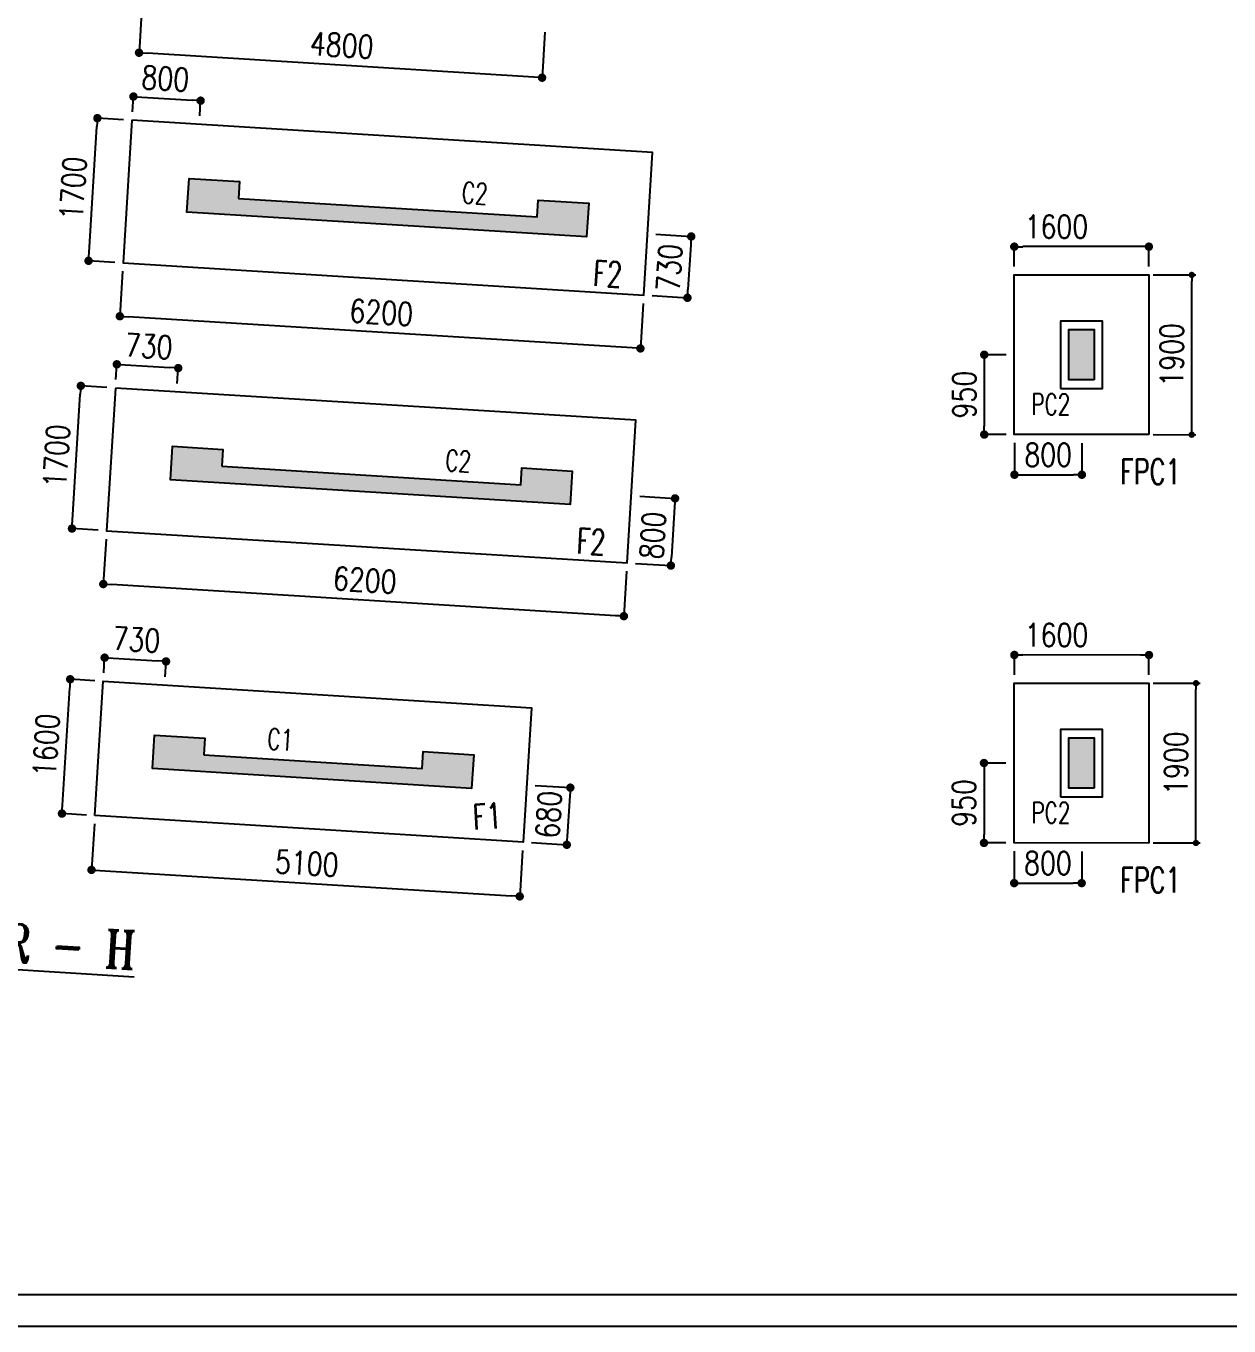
# Model space of a CAD drawing. Extents: x 473024 to 774629, y -1213442 to -1126596.
# Drawn here: x 500025 to 514324, y -1213069 to -1197611 of the extents above; entities that cross this region are included whole.
import ezdxf
from ezdxf.enums import TextEntityAlignment as Align

# ---------------------------------------------------------------- set-up
doc = ezdxf.new("R2010")
doc.units = 0
doc.header["$LTSCALE"] = 100
doc.header["$MEASUREMENT"] = 0
doc.header["$PDMODE"] = 2
doc.header["$PDSIZE"] = -10
doc.layers.get('0').update_dxf_attribs({"linetype": 'CONTINUOUS'})
doc.layers.get('Defpoints').update_dxf_attribs({"linetype": 'CONTINUOUS'})
for name, color, linetype in [('7', 7, 'CONTINUOUS'), ('a-podium col', 6, 'CONTINUOUS'), ('C-STRU-COL-HAT', 253, 'CONTINUOUS'), ('COLNO', 6, 'CONTINUOUS'), ('column', 10, 'CONTINUOUS'), ('Footing', 2, 'CONTINUOUS'), ('Footing Nos', 4, 'CONTINUOUS'), ('PEDESTAL', 4, 'CONTINUOUS'), ('S-FOOTDIM', 9, 'CONTINUOUS'), ('TITLE', 7, 'CONTINUOUS'), ('TITLE2', 7, 'CONTINUOUS')]:
    doc.layers.add(name, color=color, linetype=linetype)
doc.styles.add('ROMANS', font='romans.shx', dxfattribs={"width": 0.8})
doc.styles.add('ROMANT', font='ROMANT.SHX', dxfattribs={"width": 0.8})
doc.dimstyles.new('dim100', dxfattribs={"dimtxt": 275, "dimasz": 100, "dimexe": 50, "dimexo": 50, "dimgap": 100, "dimtad": 1, "dimdec": 0, "dimrnd": 5, "dimzin": 0, "dimdsep": 46, "dimtxsty": 'ROMANS', "dimblk": 'DOT', "dimcen": 0.09, "dimclrd": 9, "dimclre": 9, "dimclrt": 3, "dimadec": 0, "dimazin": 0, "dimtfac": 1, "dimtdec": 0, "dimtofl": 0, "dimtmove": 1, "dimatfit": 0, "dimldrblk": 'DOT', "dimfxl": 1, "dimtolj": 1, "dimtzin": 0, "dimarcsym": 0})

# ---------------------------------------------------------------- blocks, each defined once
blk = doc.blocks.new('_Dot')
at = {"color": 0, "linetype": 'ByBlock', "lineweight": -2}
blk.add_line((-0.5, 0), (-1, 0), dxfattribs=at)
at = {"color": 0, "linetype": 'ByBlock', "const_width": 0.5}
blk.add_lwpolyline([(-0.25, 0, 1), (0.25, 0, 1)], format="xyb", close=True, dxfattribs=at)
blk = doc.blocks.new('*D177')
at = {"layer": 'Defpoints', "color": 0, "transparency": 16777216}
for p in [(500550, -1205379), (500941, -1205404), (500843, -1207000)]:
    blk.add_point(p, dxfattribs=at)
at = {"layer": 'S-FOOTDIM', "color": 9, "lineweight": -2, "transparency": 16777216}
for p, q in [((500842, -1205397), (500550, -1205379)), ((500458, -1206876), (500544, -1205479)), ((500743, -1206994), (500452, -1206976))]:
    blk.add_line(p, q, dxfattribs=at)
at = {"layer": 'S-FOOTDIM', "color": 9, "lineweight": -2, "transparency": 16777216, "xscale": 100, "yscale": 100, "zscale": 100}
for p, rotation in [((500550, -1205379), 86.46392009619929), ((500452, -1206976), 266.4639200961993)]:
    blk.add_blockref('_Dot', p, dxfattribs=dict(at, rotation=rotation))
at = {"layer": 'S-FOOTDIM', "color": 3, "transparency": 16777216, "insert": (500264, -1206163), "char_height": 275, "attachment_point": 5, "rotation": 86.4639, "style": 'ROMANS'}
blk.add_mtext('\\A1;1600', dxfattribs=at)
blk = doc.blocks.new('*D178')
at = {"layer": 'Defpoints', "color": 0, "transparency": 16777216}
for p in [(500843, -1207000), (505933, -1207315), (505893, -1207961)]:
    blk.add_point(p, dxfattribs=at)
at = {"layer": 'S-FOOTDIM', "color": 9, "lineweight": -2, "transparency": 16777216}
for p, q in [((500837, -1207100), (500803, -1207646)), ((505927, -1207415), (505893, -1207961)), ((500903, -1207653), (505793, -1207955))]:
    blk.add_line(p, q, dxfattribs=at)
at = {"layer": 'S-FOOTDIM', "color": 9, "lineweight": -2, "transparency": 16777216, "xscale": 100, "yscale": 100, "zscale": 100}
for p, rotation in [((500803, -1207646), 176.4639200858018), ((505893, -1207961), 356.4639200858018)]:
    blk.add_blockref('_Dot', p, dxfattribs=dict(at, rotation=rotation))
at = {"layer": 'S-FOOTDIM', "color": 3, "transparency": 16777216, "insert": (503363, -1207567), "char_height": 275, "attachment_point": 5, "rotation": 356.4639, "style": 'ROMANS'}
blk.add_mtext('\\A1;5100', dxfattribs=at)
blk = doc.blocks.new('*D181')
at = {"layer": 'Defpoints', "color": 0, "transparency": 16777216}
for p in [(500676, -1201890), (501087, -1201916), (500982, -1203613)]:
    blk.add_point(p, dxfattribs=at)
at = {"layer": 'S-FOOTDIM', "color": 9, "lineweight": -2, "transparency": 16777216}
for p, q in [((500578, -1203487), (500670, -1201990)), ((500987, -1201910), (500676, -1201890)), ((500882, -1203606), (500571, -1203587))]:
    blk.add_line(p, q, dxfattribs=at)
at = {"layer": 'S-FOOTDIM', "color": 9, "lineweight": -2, "transparency": 16777216, "xscale": 100, "yscale": 100, "zscale": 100}
for p, rotation in [((500676, -1201890), 86.46392009619929), ((500571, -1203587), 266.4639200961993)]:
    blk.add_blockref('_Dot', p, dxfattribs=dict(at, rotation=rotation))
at = {"layer": 'S-FOOTDIM', "color": 3, "transparency": 16777216, "insert": (500387, -1202724), "char_height": 275, "attachment_point": 5, "rotation": 86.4639, "style": 'ROMANS'}
blk.add_mtext('\\A1;1700', dxfattribs=at)
blk = doc.blocks.new('*D182')
at = {"layer": 'Defpoints', "color": 0, "transparency": 16777216}
for p in [(500982, -1203613), (507170, -1203995), (500943, -1204247)]:
    blk.add_point(p, dxfattribs=at)
at = {"layer": 'S-FOOTDIM', "color": 9, "lineweight": -2, "transparency": 16777216}
for p, q in [((500976, -1203712), (500943, -1204247)), ((507164, -1204095), (507131, -1204629)), ((507031, -1204623), (501043, -1204253))]:
    blk.add_line(p, q, dxfattribs=at)
at = {"layer": 'S-FOOTDIM', "color": 9, "lineweight": -2, "transparency": 16777216, "xscale": 100, "yscale": 100, "zscale": 100}
for p, rotation in [((500943, -1204247), 176.4639200858018), ((507131, -1204629), 356.4639200858018)]:
    blk.add_blockref('_Dot', p, dxfattribs=dict(at, rotation=rotation))
at = {"layer": 'S-FOOTDIM', "color": 3, "transparency": 16777216, "insert": (504052, -1204201), "char_height": 275, "attachment_point": 5, "rotation": 356.4639, "style": 'ROMANS'}
blk.add_mtext('\\A1;6200', dxfattribs=at)
blk = doc.blocks.new('*D185')
at = {"layer": 'Defpoints', "color": 0, "transparency": 16777216}
for p in [(500873, -1198707), (501284, -1198732), (501179, -1200429)]:
    blk.add_point(p, dxfattribs=at)
at = {"layer": 'S-FOOTDIM', "color": 9, "lineweight": -2, "transparency": 16777216}
for p, q in [((501184, -1198726), (500873, -1198707)), ((500774, -1200303), (500867, -1198806)), ((501079, -1200422), (500768, -1200403))]:
    blk.add_line(p, q, dxfattribs=at)
at = {"layer": 'S-FOOTDIM', "color": 9, "lineweight": -2, "transparency": 16777216, "xscale": 100, "yscale": 100, "zscale": 100}
for p, rotation in [((500873, -1198707), 86.46392009619929), ((500768, -1200403), 266.4639200961993)]:
    blk.add_blockref('_Dot', p, dxfattribs=dict(at, rotation=rotation))
at = {"layer": 'S-FOOTDIM', "color": 3, "transparency": 16777216, "insert": (500584, -1199540), "char_height": 275, "attachment_point": 5, "rotation": 86.4639, "style": 'ROMANS'}
blk.add_mtext('\\A1;1700', dxfattribs=at)
blk = doc.blocks.new('*D186')
at = {"layer": 'Defpoints', "color": 0, "transparency": 16777216}
for p in [(501179, -1200429), (507367, -1200811), (501140, -1201063)]:
    blk.add_point(p, dxfattribs=at)
at = {"layer": 'S-FOOTDIM', "color": 9, "lineweight": -2, "transparency": 16777216}
for p, q in [((501173, -1200528), (501140, -1201063)), ((507361, -1200911), (507328, -1201445)), ((507228, -1201439), (501239, -1201069))]:
    blk.add_line(p, q, dxfattribs=at)
at = {"layer": 'S-FOOTDIM', "color": 9, "lineweight": -2, "transparency": 16777216, "xscale": 100, "yscale": 100, "zscale": 100}
for p, rotation in [((501140, -1201063), 176.4639200858018), ((507328, -1201445), 356.4639200858018)]:
    blk.add_blockref('_Dot', p, dxfattribs=dict(at, rotation=rotation))
at = {"layer": 'S-FOOTDIM', "color": 3, "transparency": 16777216, "insert": (504248, -1201017), "char_height": 275, "attachment_point": 5, "rotation": 356.4639, "style": 'ROMANS'}
blk.add_mtext('\\A1;6200', dxfattribs=at)
blk = doc.blocks.new('*D190')
at = {"layer": 'Defpoints', "color": 0, "transparency": 16777216}
for p in [(501408, -1197287), (506199, -1197583), (501368, -1197929)]:
    blk.add_point(p, dxfattribs=at)
at = {"layer": 'S-FOOTDIM', "color": 9, "lineweight": -2, "transparency": 16777216}
for p, q in [((501402, -1197387), (501368, -1197929)), ((506193, -1197683), (506159, -1198226)), ((506059, -1198219), (501468, -1197936))]:
    blk.add_line(p, q, dxfattribs=at)
at = {"layer": 'S-FOOTDIM', "color": 9, "lineweight": -2, "transparency": 16777216, "xscale": 100, "yscale": 100, "zscale": 100}
for p, rotation in [((501368, -1197929), 176.4639200858018), ((506159, -1198226), 356.4639200858018)]:
    blk.add_blockref('_Dot', p, dxfattribs=dict(at, rotation=rotation))
at = {"layer": 'S-FOOTDIM', "color": 3, "transparency": 16777216, "insert": (503778, -1197840), "char_height": 275, "attachment_point": 5, "rotation": 356.4639, "style": 'ROMANS'}
blk.add_mtext('\\A1;4800', dxfattribs=at)
blk = doc.blocks.new('*D230')
at = {"layer": 'Defpoints', "color": 0, "linetype": 'ByBlock', "transparency": 16777216}
for p in [(501689, -1205167), (500941, -1205404), (501671, -1205449)]:
    blk.add_point(p, dxfattribs=at)
at = {"layer": 'S-FOOTDIM', "color": 9, "lineweight": -2, "transparency": 16777216}
for p, q in [((500948, -1205304), (500959, -1205122)), ((501059, -1205128), (501589, -1205161)), ((501677, -1205349), (501689, -1205167))]:
    blk.add_line(p, q, dxfattribs=at)
at = {"layer": 'S-FOOTDIM', "color": 9, "linetype": 'ByBlock', "lineweight": -2, "transparency": 16777216, "xscale": 100, "yscale": 100, "zscale": 100}
for p, rotation in [((500959, -1205122), 176.4639200916623), ((501689, -1205167), 356.4639200916624)]:
    blk.add_blockref('_Dot', p, dxfattribs=dict(at, rotation=rotation))
at = {"layer": 'S-FOOTDIM', "color": 3, "linetype": 'ByBlock', "transparency": 16777216, "insert": (501338, -1204907), "char_height": 275, "attachment_point": 5, "rotation": 356.4639, "style": 'ROMANS'}
blk.add_mtext('\\A1;730', dxfattribs=at)
blk = doc.blocks.new('DOT')
at = {"layer": '7', "color": 0, "linetype": 'ByBlock'}
blk.add_line((-0.5, 0), (-1, 0), dxfattribs=at)
at = {"layer": '7', "color": 0, "linetype": 'ByBlock', "const_width": 0.5}
blk.add_lwpolyline([(-0.25, 0, 1), (0.25, 0, 1)], format="xyb", close=True, dxfattribs=at)
blk = doc.blocks.new('*D232')
at = {"layer": 'Defpoints', "color": 0, "linetype": 'ByBlock', "transparency": 16777216}
for p in [(505975, -1206636), (505933, -1207315), (506453, -1207347)]:
    blk.add_point(p, dxfattribs=at)
at = {"layer": 'S-FOOTDIM', "color": 9, "lineweight": -2, "transparency": 16777216}
for p, q in [((506075, -1206642), (506495, -1206668)), ((506489, -1206767), (506459, -1207247)), ((506033, -1207321), (506453, -1207347))]:
    blk.add_line(p, q, dxfattribs=at)
at = {"layer": 'S-FOOTDIM', "color": 9, "linetype": 'ByBlock', "lineweight": -2, "transparency": 16777216, "xscale": 100, "yscale": 100, "zscale": 100}
for p, rotation in [((506495, -1206668), 86.46392009166038), ((506453, -1207347), 266.4639200916604)]:
    blk.add_blockref('_Dot', p, dxfattribs=dict(at, rotation=rotation))
at = {"layer": 'S-FOOTDIM', "color": 3, "linetype": 'ByBlock', "transparency": 16777216, "insert": (506238, -1206988), "char_height": 275, "attachment_point": 5, "rotation": 86.4639, "style": 'ROMANS'}
blk.add_mtext('\\A1;680', dxfattribs=at)
blk = doc.blocks.new('*D235')
at = {"layer": 'Defpoints', "color": 0, "linetype": 'ByBlock', "transparency": 16777216}
for p in [(501834, -1201679), (501087, -1201916), (501817, -1201961)]:
    blk.add_point(p, dxfattribs=at)
at = {"layer": 'S-FOOTDIM', "color": 9, "lineweight": -2, "transparency": 16777216}
for p, q in [((501093, -1201816), (501104, -1201634)), ((501204, -1201640), (501734, -1201673)), ((501823, -1201861), (501834, -1201679))]:
    blk.add_line(p, q, dxfattribs=at)
at = {"layer": 'S-FOOTDIM', "color": 9, "linetype": 'ByBlock', "lineweight": -2, "transparency": 16777216, "xscale": 100, "yscale": 100, "zscale": 100}
for p, rotation in [((501104, -1201634), 176.4639200916623), ((501834, -1201679), 356.4639200916624)]:
    blk.add_blockref('_Dot', p, dxfattribs=dict(at, rotation=rotation))
at = {"layer": 'S-FOOTDIM', "color": 3, "linetype": 'ByBlock', "transparency": 16777216, "insert": (501484, -1201419), "char_height": 275, "attachment_point": 5, "rotation": 356.4639, "style": 'ROMANS'}
blk.add_mtext('\\A1;730', dxfattribs=at)
blk = doc.blocks.new('*D236')
at = {"layer": 'Defpoints', "color": 0, "linetype": 'ByBlock', "transparency": 16777216}
for p in [(507220, -1203196), (507170, -1203995), (507690, -1204027)]:
    blk.add_point(p, dxfattribs=at)
at = {"layer": 'S-FOOTDIM', "color": 9, "lineweight": -2, "transparency": 16777216}
for p, q in [((507319, -1203202), (507740, -1203228)), ((507734, -1203328), (507697, -1203927)), ((507270, -1204001), (507690, -1204027))]:
    blk.add_line(p, q, dxfattribs=at)
at = {"layer": 'S-FOOTDIM', "color": 9, "linetype": 'ByBlock', "lineweight": -2, "transparency": 16777216, "xscale": 100, "yscale": 100, "zscale": 100}
for p, rotation in [((507740, -1203228), 86.46392009165896), ((507690, -1204027), 266.463920091659)]:
    blk.add_blockref('_Dot', p, dxfattribs=dict(at, rotation=rotation))
at = {"layer": 'S-FOOTDIM', "color": 3, "linetype": 'ByBlock', "transparency": 16777216, "insert": (507475, -1203668), "char_height": 275, "attachment_point": 5, "rotation": 86.4639, "style": 'ROMANS'}
blk.add_mtext('\\A1;800', dxfattribs=at)
blk = doc.blocks.new('*D239')
at = {"layer": 'Defpoints', "color": 0, "linetype": 'ByBlock', "transparency": 16777216}
for p in [(502100, -1198499), (501284, -1198732), (502083, -1198781)]:
    blk.add_point(p, dxfattribs=at)
at = {"layer": 'S-FOOTDIM', "color": 9, "lineweight": -2, "transparency": 16777216}
for p, q in [((501290, -1198632), (501301, -1198450)), ((501401, -1198456), (502000, -1198493)), ((502089, -1198681), (502100, -1198499))]:
    blk.add_line(p, q, dxfattribs=at)
at = {"layer": 'S-FOOTDIM', "color": 9, "linetype": 'ByBlock', "lineweight": -2, "transparency": 16777216, "xscale": 100, "yscale": 100, "zscale": 100}
for p, rotation in [((501301, -1198450), 176.4639200916546), ((502100, -1198499), 356.4639200916546)]:
    blk.add_blockref('_Dot', p, dxfattribs=dict(at, rotation=rotation))
at = {"layer": 'S-FOOTDIM', "color": 3, "linetype": 'ByBlock', "transparency": 16777216, "insert": (501681, -1198236), "char_height": 275, "attachment_point": 5, "rotation": 356.4639, "style": 'ROMANS'}
blk.add_mtext('\\A1;800', dxfattribs=at)
blk = doc.blocks.new('*D240')
at = {"layer": 'Defpoints', "color": 0, "linetype": 'ByBlock', "transparency": 16777216}
for p in [(507412, -1200082), (507367, -1200811), (507887, -1200843)]:
    blk.add_point(p, dxfattribs=at)
at = {"layer": 'S-FOOTDIM', "color": 9, "lineweight": -2, "transparency": 16777216}
for p, q in [((507512, -1200088), (507932, -1200114)), ((507926, -1200214), (507893, -1200743)), ((507467, -1200817), (507887, -1200843))]:
    blk.add_line(p, q, dxfattribs=at)
at = {"layer": 'S-FOOTDIM', "color": 9, "linetype": 'ByBlock', "lineweight": -2, "transparency": 16777216, "xscale": 100, "yscale": 100, "zscale": 100}
for p, rotation in [((507932, -1200114), 86.46392009166073), ((507887, -1200843), 266.4639200916607)]:
    blk.add_blockref('_Dot', p, dxfattribs=dict(at, rotation=rotation))
at = {"layer": 'S-FOOTDIM', "color": 3, "linetype": 'ByBlock', "transparency": 16777216, "insert": (507671, -1200484), "char_height": 275, "attachment_point": 5, "rotation": 86.4639, "style": 'ROMANS'}
blk.add_mtext('\\A1;730', dxfattribs=at)
blk = doc.blocks.new('*D245')
at = {"layer": 'Defpoints', "color": 0, "linetype": 'ByBlock', "transparency": 16777216}
for p in [(511771, -1207325), (512573, -1207326), (512573, -1207803)]:
    blk.add_point(p, dxfattribs=at)
at = {"layer": 'S-FOOTDIM', "color": 9, "lineweight": -2, "transparency": 16777216}
for p, q in [((511771, -1207425), (511771, -1207803)), ((512573, -1207426), (512573, -1207803)), ((511871, -1207803), (512473, -1207803))]:
    blk.add_line(p, q, dxfattribs=at)
at = {"layer": 'S-FOOTDIM', "color": 9, "linetype": 'ByBlock', "lineweight": -2, "transparency": 16777216, "xscale": 100, "yscale": 100, "zscale": 100, "rotation": 180}
blk.add_blockref('_Dot', (511771, -1207803), dxfattribs=at)
at = {"layer": 'S-FOOTDIM', "color": 9, "linetype": 'ByBlock', "lineweight": -2, "transparency": 16777216, "xscale": 100, "yscale": 100, "zscale": 100}
blk.add_blockref('_Dot', (512573, -1207803), dxfattribs=at)
at = {"layer": 'S-FOOTDIM', "color": 3, "linetype": 'ByBlock', "transparency": 16777216, "insert": (512172, -1207566), "char_height": 275, "attachment_point": 5, "style": 'ROMANS'}
blk.add_mtext('\\A1;800', dxfattribs=at)
blk = doc.blocks.new('*D246')
at = {"layer": 'Defpoints', "color": 0, "linetype": 'ByBlock', "transparency": 16777216}
for p in [(511772, -1206375), (511412, -1207325), (511771, -1207325)]:
    blk.add_point(p, dxfattribs=at)
at = {"layer": 'S-FOOTDIM', "color": 9, "lineweight": -2, "transparency": 16777216}
for p, q in [((511672, -1206375), (511412, -1206375)), ((511412, -1206475), (511412, -1207225)), ((511671, -1207325), (511412, -1207325))]:
    blk.add_line(p, q, dxfattribs=at)
at = {"layer": 'S-FOOTDIM', "color": 9, "linetype": 'ByBlock', "lineweight": -2, "transparency": 16777216, "xscale": 100, "yscale": 100, "zscale": 100}
for p, rotation in [((511412, -1206375), 90), ((511412, -1207325), 270)]:
    blk.add_blockref('_Dot', p, dxfattribs=dict(at, rotation=rotation))
at = {"layer": 'S-FOOTDIM', "color": 3, "linetype": 'ByBlock', "transparency": 16777216, "insert": (511175, -1206850), "char_height": 275, "attachment_point": 5, "rotation": 90, "style": 'ROMANS'}
blk.add_mtext('\\A1;950', dxfattribs=at)
blk = doc.blocks.new('*D247')
at = {"layer": 'Defpoints', "color": 0, "linetype": 'ByBlock', "transparency": 16777216}
for p in [(511774, -1202469), (512576, -1202470), (512576, -1202947)]:
    blk.add_point(p, dxfattribs=at)
at = {"layer": 'S-FOOTDIM', "color": 9, "lineweight": -2, "transparency": 16777216}
for p, q in [((511774, -1202569), (511774, -1202947)), ((512576, -1202570), (512576, -1202947)), ((511874, -1202947), (512476, -1202947))]:
    blk.add_line(p, q, dxfattribs=at)
at = {"layer": 'S-FOOTDIM', "color": 9, "linetype": 'ByBlock', "lineweight": -2, "transparency": 16777216, "xscale": 100, "yscale": 100, "zscale": 100, "rotation": 180}
blk.add_blockref('_Dot', (511774, -1202947), dxfattribs=at)
at = {"layer": 'S-FOOTDIM', "color": 9, "linetype": 'ByBlock', "lineweight": -2, "transparency": 16777216, "xscale": 100, "yscale": 100, "zscale": 100}
blk.add_blockref('_Dot', (512576, -1202947), dxfattribs=at)
at = {"layer": 'S-FOOTDIM', "color": 3, "linetype": 'ByBlock', "transparency": 16777216, "insert": (512175, -1202710), "char_height": 275, "attachment_point": 5, "style": 'ROMANS'}
blk.add_mtext('\\A1;800', dxfattribs=at)
blk = doc.blocks.new('*D248')
at = {"layer": 'Defpoints', "color": 0, "linetype": 'ByBlock', "transparency": 16777216}
for p in [(511775, -1201520), (511415, -1202469), (511774, -1202469)]:
    blk.add_point(p, dxfattribs=at)
at = {"layer": 'S-FOOTDIM', "color": 9, "lineweight": -2, "transparency": 16777216}
for p, q in [((511675, -1201520), (511415, -1201520)), ((511415, -1201620), (511415, -1202369)), ((511674, -1202469), (511415, -1202469))]:
    blk.add_line(p, q, dxfattribs=at)
at = {"layer": 'S-FOOTDIM', "color": 9, "linetype": 'ByBlock', "lineweight": -2, "transparency": 16777216, "xscale": 100, "yscale": 100, "zscale": 100}
for p, rotation in [((511415, -1201520), 90), ((511415, -1202469), 270)]:
    blk.add_blockref('_Dot', p, dxfattribs=dict(at, rotation=rotation))
at = {"layer": 'S-FOOTDIM', "color": 3, "linetype": 'ByBlock', "transparency": 16777216, "insert": (511178, -1201994), "char_height": 275, "attachment_point": 5, "rotation": 90, "style": 'ROMANS'}
blk.add_mtext('\\A1;950', dxfattribs=at)
blk = doc.blocks.new('*D589')
at = {"layer": 'Defpoints', "color": 0, "transparency": 16777216}
for p in [(513372, -1200570), (513882, -1200571), (513371, -1202470)]:
    blk.add_point(p, dxfattribs=at)
at = {"layer": 'S-FOOTDIM', "color": 9, "lineweight": -2, "transparency": 16777216}
for p, q in [((513422, -1200570), (513932, -1200571)), ((513881, -1202396), (513882, -1200646)), ((513421, -1202470), (513931, -1202471))]:
    blk.add_line(p, q, dxfattribs=at)
at = {"layer": 'S-FOOTDIM', "color": 9, "lineweight": -2, "transparency": 16777216, "xscale": 75, "yscale": 75, "zscale": 75}
for p, rotation in [((513882, -1200571), 89.96576999801395), ((513881, -1202471), 269.965769998014)]:
    blk.add_blockref('_Dot', p, dxfattribs=dict(at, rotation=rotation))
at = {"layer": 'S-FOOTDIM', "color": 3, "transparency": 16777216, "insert": (513644, -1201520), "char_height": 275, "attachment_point": 5, "rotation": 89.9658, "style": 'ROMANS'}
blk.add_mtext('\\A1;1900', dxfattribs=at)
blk = doc.blocks.new('*D590')
at = {"layer": 'Defpoints', "color": 0, "transparency": 16777216}
for p in [(511772, -1200235), (511772, -1200569), (513372, -1200570)]:
    blk.add_point(p, dxfattribs=at)
at = {"layer": 'S-FOOTDIM', "color": 9, "lineweight": -2, "transparency": 16777216}
for p, q in [((511772, -1200469), (511772, -1200235)), ((513272, -1200235), (511872, -1200235)), ((513372, -1200470), (513372, -1200235))]:
    blk.add_line(p, q, dxfattribs=at)
at = {"layer": 'S-FOOTDIM', "color": 9, "lineweight": -2, "transparency": 16777216, "xscale": 99.99999999999999, "yscale": 99.99999999999999, "zscale": 99.99999999999999}
for p, rotation in [((511772, -1200235), 179.96576999801), ((513372, -1200235), 359.96576999801)]:
    blk.add_blockref('_Dot', p, dxfattribs=dict(at, rotation=rotation))
at = {"layer": 'S-FOOTDIM', "color": 3, "transparency": 16777216, "insert": (512273, -1199997), "char_height": 275, "attachment_point": 5, "rotation": 359.9658, "style": 'ROMANS'}
blk.add_mtext('\\A1;1600', dxfattribs=at)
blk = doc.blocks.new('*D597')
at = {"layer": 'Defpoints', "color": 0, "transparency": 16777216}
for p in [(513372, -1205426), (513932, -1205426), (513371, -1207326)]:
    blk.add_point(p, dxfattribs=at)
at = {"layer": 'S-FOOTDIM', "color": 9, "lineweight": -2, "transparency": 16777216}
for p, q in [((513422, -1205426), (513982, -1205426)), ((513931, -1207251), (513932, -1205501)), ((513421, -1207326), (513981, -1207326))]:
    blk.add_line(p, q, dxfattribs=at)
at = {"layer": 'S-FOOTDIM', "color": 9, "lineweight": -2, "transparency": 16777216, "xscale": 75, "yscale": 75, "zscale": 75}
for p, rotation in [((513932, -1205426), 89.96576999801395), ((513931, -1207326), 269.965769998014)]:
    blk.add_blockref('_Dot', p, dxfattribs=dict(at, rotation=rotation))
at = {"layer": 'S-FOOTDIM', "color": 3, "transparency": 16777216, "insert": (513694, -1206376), "char_height": 275, "attachment_point": 5, "rotation": 89.9658, "style": 'ROMANS'}
blk.add_mtext('\\A1;1900', dxfattribs=at)
blk = doc.blocks.new('*D598')
at = {"layer": 'Defpoints', "color": 0, "transparency": 16777216}
for p in [(511773, -1205090), (511772, -1205425), (513372, -1205426)]:
    blk.add_point(p, dxfattribs=at)
at = {"layer": 'S-FOOTDIM', "color": 9, "lineweight": -2, "transparency": 16777216}
for p, q in [((511773, -1205325), (511773, -1205090)), ((513273, -1205091), (511873, -1205090)), ((513373, -1205326), (513373, -1205091))]:
    blk.add_line(p, q, dxfattribs=at)
at = {"layer": 'S-FOOTDIM', "color": 9, "lineweight": -2, "transparency": 16777216, "xscale": 99.99999999999999, "yscale": 99.99999999999999, "zscale": 99.99999999999999}
for p, rotation in [((511773, -1205090), 179.96576999801), ((513373, -1205091), 359.96576999801)]:
    blk.add_blockref('_Dot', p, dxfattribs=dict(at, rotation=rotation))
at = {"layer": 'S-FOOTDIM', "color": 3, "transparency": 16777216, "insert": (512274, -1204853), "char_height": 275, "attachment_point": 5, "rotation": 359.9658, "style": 'ROMANS'}
blk.add_mtext('\\A1;1600', dxfattribs=at)

msp = doc.modelspace()

# ---------------------------------------------------------------- hatches: boundary and pattern name
at = {"layer": 'C-STRU-COL-HAT'}
h = msp.add_hatch(color=256, dxfattribs=at)
h.dxf.hatch_style = 1
h.paths.add_polyline_path([(501937.5, -1199824.3), (506688.4, -1200117.9), (506713.1, -1199718.7), (506114.2, -1199681.6), (506101.9, -1199881.3), (502548.7, -1199661.7), (502561, -1199462.1), (501962.1, -1199425.1)])
h = msp.add_hatch(color=256, dxfattribs=at)
h.dxf.hatch_style = 1
h.paths.add_polyline_path([(512721.1, -1201819.9), (512421.1, -1201819.7), (512421.5, -1201219.7), (512721.4, -1201219.9)])
h = msp.add_hatch(color=256, dxfattribs=at)
h.dxf.hatch_style = 1
h.paths.add_polyline_path([(501740.7, -1203008.2), (506491.7, -1203301.8), (506516.3, -1202902.6), (505917.5, -1202865.6), (505905.1, -1203065.2), (502351.9, -1202845.6), (502364.2, -1202646), (501765.4, -1202609)])
h = msp.add_hatch(color=256, dxfattribs=at)
h.dxf.hatch_style = 1
h.paths.add_polyline_path([(501528.6, -1206441.7), (505321.3, -1206676.1), (505346, -1206276.8), (504747.1, -1206239.8), (504734.8, -1206439.4), (502139.7, -1206279.1), (502152.1, -1206079.5), (501553.2, -1206042.4)])
h = msp.add_hatch(color=256, dxfattribs=at)
h.dxf.hatch_style = 1
h.paths.add_polyline_path([(512721.7, -1206675.7), (512421.7, -1206675.5), (512422.1, -1206075.5), (512722.1, -1206075.7)])

# ---------------------------------------------------------------- linework, layer by layer
at = {"layer": 'a-podium col', "elevation": 0}
for points in [[(512721.1, -1201819.9), (512421.1, -1201819.7), (512421.5, -1201219.7), (512721.4, -1201219.9)], [(512721.7, -1206675.7), (512421.7, -1206675.5), (512422.1, -1206075.5), (512722.1, -1206075.7)]]:
    msp.add_lwpolyline(points, close=True, dxfattribs=at)
at = {"layer": 'column', "color": 1, "elevation": 0}
for points in [[(502548.7, -1199661.7), (506101.9, -1199881.3), (506114.2, -1199681.6), (506713.1, -1199718.7), (506688.4, -1200117.9), (501937.5, -1199824.3), (501937.5, -1199824.3), (501937.5, -1199824.3), (501962.1, -1199425.1), (502561, -1199462.1), (502548.7, -1199661.7)], [(502351.9, -1202845.6), (505905.1, -1203065.2), (505917.5, -1202865.6), (506516.3, -1202902.6), (506491.7, -1203301.8), (501740.7, -1203008.2), (501740.7, -1203008.2), (501740.7, -1203008.2), (501765.4, -1202609), (502364.2, -1202646), (502351.9, -1202845.6)], [(502139.7, -1206279.1), (504734.8, -1206439.4), (504747.1, -1206239.8), (505346, -1206276.8), (505321.3, -1206676.1), (501528.6, -1206441.7), (501528.6, -1206441.7), (501528.6, -1206441.7), (501553.2, -1206042.4), (502152.1, -1206079.5), (502139.7, -1206279.1)]]:
    msp.add_lwpolyline(points, dxfattribs=at)
at = {"layer": 'Footing', "elevation": 0}
for points in [[(501283.6, -1198731.9), (501178.8, -1200428.7), (507366.9, -1200811.1), (507471.8, -1199114.3)], [(513370.7, -1202470.3), (511770.7, -1202469.3), (511771.8, -1200569.3), (513371.8, -1200570.3)], [(501086.9, -1201915.8), (500982, -1203612.6), (507170.2, -1203995), (507275, -1202298.2)], [(500842.8, -1207000.5), (500941.5, -1205403.5), (506031.8, -1205718.1), (505933.1, -1207315)], [(513371.3, -1207326.1), (511771.3, -1207325.1), (511772.5, -1205425.1), (513372.5, -1205426.1)]]:
    msp.add_lwpolyline(points, close=True, dxfattribs=at)
at = {"layer": 'PEDESTAL', "color": 4, "elevation": 0}
for points in [[(512321, -1201919.6), (512821, -1201919.9), (512821.5, -1201119.9), (512321.5, -1201119.6)], [(512321.7, -1206775.5), (512821.7, -1206775.8), (512822.2, -1205975.8), (512322.2, -1205975.5)]]:
    msp.add_lwpolyline(points, close=True, dxfattribs=at)
at = {"layer": 'TITLE2', "color": 4, "elevation": 0}
msp.add_lwpolyline([(604473.6, -1213069.4), (604473.6, -1126969.1), (473397.1, -1126969.1), (473397.1, -1213069.4)], close=True, dxfattribs=at)
at = {"layer": 'TITLE2', "color": 12, "elevation": 0}
msp.add_lwpolyline([(604100.7, -1212696.5), (604100.7, -1127341.9), (473769.9, -1127341.9), (473769.9, -1212696.5)], close=True, dxfattribs=at)

# ---------------------------------------------------------------- texts
at = {"layer": 'COLNO', "style": 'ROMANS', "width": 0.7}
for s, rotation, p in [('C2', 356.46392, (505520.5, -1199484.1, 0)), ('PC2', 359.96577, (512438.9, -1201983.2, 0)), ('C2', 356.46392, (505323.7, -1202668.1, 0)), ('C1', 356.46392, (503208.2, -1205979.7, 0)), ('PC2', 359.96577, (512439.5, -1206839.1, 0))]:
    msp.add_text(s, height=250, rotation=rotation, dxfattribs=at).set_placement(p, align=Align.TOP_RIGHT)
at = {"layer": 'Footing Nos', "color": 6, "style": 'ROMANS', "width": 0.7}
for s, rotation, p in [('F2', 356.46392, (507118.6, -1200418.4, 0)), ('F2', 356.46392, (506921.8, -1203602.3, 0)), ('F1', 3.53201, (505668, -1206847.6, 0))]:
    msp.add_text(s, height=300, rotation=rotation, dxfattribs=at).set_placement(p, align=Align.TOP_RIGHT)
for p in [(513749.1, -1202759.9, 0), (513749.8, -1207615.7, 0)]:
    msp.add_text('FPC1', height=300, dxfattribs=at).set_placement(p, align=Align.TOP_RIGHT)
at = {"layer": 'TITLE', "color": 6, "style": 'ROMANT', "width": 0.8}
msp.add_text('%%UTOWER - H', height=450, rotation=356.46805, dxfattribs=at).set_placement((498391.5, -1208646.8, 0))

# ---------------------------------------------------------------- dimensions: what is measured, and where the dimension line sits
at = {"layer": 'S-FOOTDIM', "color": 3}
for base, p1, p2, angle, override, picture, middle in [((501368.3, -1197929.5, 0), (506198.8, -1197582.9, 0), (501408, -1197286.8, 0), 356.46392, {"dimexe": 0, "dimexo": 100, "dimpost": '\\X'}, '*D190', (503778.3, -1197840.4, 0)), ((500873, -1198706.5, 0), (501178.8, -1200428.7, 0), (501283.6, -1198731.9, 0), 86.46392, {"dimexe": 0, "dimexo": 100, "dimpost": '\\X'}, '*D185', (500583.6, -1199540.3, 0)), ((501139.6, -1201062.7, 0), (507366.9, -1200811.1, 0), (501178.8, -1200428.7, 0), 356.46392, {"dimexe": 0, "dimexo": 100, "dimpost": '\\X'}, '*D186', (504248.3, -1201016.8, 0)), ((513882.4, -1200570.6, 0), (513370.7, -1202470.3, 0), (513371.8, -1200570.3, 0), 89.96577, {"dimtxt": 275, "dimasz": 75, "dimpost": '\\X'}, '*D589', (513644.3, -1201520.4, 0)), ((511415.2, -1202469.3, 0), (511774.8, -1201519.6, 0), (511774.2, -1202469.3, 0), 90, {"dimexe": 0, "dimexo": 100, "dimpost": '\\X', "dimblk": 'Dot'}, '*D248', (511177.7, -1201994.4, 0)), ((500676.3, -1201890.5, 0), (500982, -1203612.6, 0), (501086.9, -1201915.8, 0), 86.46392, {"dimexe": 0, "dimexo": 100, "dimpost": '\\X'}, '*D181', (500386.8, -1202724.2, 0)), ((500942.8, -1204246.6, 0), (507170.2, -1203995, 0), (500982, -1203612.6, 0), 356.46392, {"dimexe": 0, "dimexo": 100, "dimpost": '\\X'}, '*D182', (504051.6, -1204200.7, 0)), ((500550.3, -1205379.3, 0), (500842.8, -1207000.5, 0), (500941.5, -1205403.5, 0), 86.46392, {"dimexe": 0, "dimexo": 100, "dimpost": '\\X'}, '*D177', (500263.9, -1206163.2, 0)), ((513932.4, -1205426.4, 0), (513371.3, -1207326.1, 0), (513372.5, -1205426.1, 0), 89.96577, {"dimtxt": 275, "dimasz": 75, "dimpost": '\\X'}, '*D597', (513694.3, -1206376.3, 0)), ((511412.3, -1207325.1), (511771.9, -1206375.4, 0), (511771.3, -1207325.1, 0), 90, {"dimexe": 0, "dimexo": 100, "dimpost": '\\X', "dimblk": 'Dot'}, '*D246', (511174.8, -1206850.3)), ((505893.2, -1207960.9, 0), (500842.8, -1207000.5, 0), (505933.1, -1207315, 0), 356.46392, {"dimexe": 0, "dimexo": 100, "dimpost": '\\X'}, '*D178', (503362.7, -1207566.6, 0))]:
    dim = msp.add_linear_dim(base=base, p1=p1, p2=p2, angle=angle, dimstyle='dim100', override=override, dxfattribs=at)
    dim.commit()
    dim.dimension.update_dxf_attribs({"geometry": picture, "text_midpoint": middle})
for base, p1, p2, angle, override, picture, middle, dimtype in [((502100.1, -1198499.4, 0), (501283.6, -1198731.9, 0), (502082.7, -1198781.3, 0), 356.46392, {"dimexe": 0, "dimexo": 100, "dimpost": '\\X', "dimblk": 'Dot'}, '*D239', (501665.9, -1198472.6, 0), 161), ((511772, -1200234.5, 0), (513371.8, -1200570.3, 0), (511771.8, -1200569.3, 0), 179.96577, {"dimtxt": 275, "dimasz": 100, "dimexe": 0, "dimexo": 100, "dimpost": '\\X'}, '*D590', (512273, -1200234.8, 0), 160), ((507887.2, -1200843.2, 0), (507412, -1200081.6, 0), (507366.9, -1200811.1, 0), 266.46392, {"dimexe": 0, "dimexo": 100, "dimpost": '\\X', "dimblk": 'Dot'}, '*D240', (507908.5, -1200498.9, 0), 161), ((501834, -1201679, 0), (501086.9, -1201915.8, 0), (501816.5, -1201960.9, 0), 356.46392, {"dimexe": 0, "dimexo": 100, "dimpost": '\\X', "dimblk": 'Dot'}, '*D235', (501469.1, -1201656.5, 0), 161), ((507690.4, -1204027.1, 0), (507219.6, -1203195.7, 0), (507170.2, -1203995, 0), 266.46392, {"dimexe": 0, "dimexo": 100, "dimpost": '\\X', "dimblk": 'Dot'}, '*D236', (507711.7, -1203682.8, 0), 161), ((501688.6, -1205166.7), (500941.5, -1205403.5, 0), (501671.1, -1205448.6, 0), 356.46392, {"dimexe": 0, "dimexo": 100, "dimpost": '\\X', "dimblk": 'Dot'}, '*D230', (501323.7, -1205144.2), 161), ((511772.7, -1205090.3, 0), (513372.5, -1205426.1, 0), (511772.5, -1205425.1, 0), 179.96577, {"dimtxt": 275, "dimasz": 100, "dimexe": 0, "dimexo": 100, "dimpost": '\\X'}, '*D598', (512273.6, -1205090.6, 0), 160), ((506453.3, -1207347.2), (505975.1, -1206635.5, 0), (505933.1, -1207315, 0), 266.46392, {"dimexe": 0, "dimexo": 100, "dimpost": '\\X', "dimblk": 'Dot'}, '*D232', (506474.6, -1207002.8), 161)]:
    dim = msp.add_linear_dim(base=base, p1=p1, p2=p2, angle=angle, dimstyle='dim100', override=override, dxfattribs=at)
    dim.commit()
    dim.dimension.update_dxf_attribs({"geometry": picture, "text_midpoint": middle, "dimtype": dimtype})
for base, p1, p2, picture, middle in [((512575.7283, -1202947.3721, 0), (511774.2455, -1202469.3081, 0), (512575.7283, -1202469.7869, 0), '*D247', (512174.9869, -1202709.8721, 0)), ((512572.8273, -1207803.2037), (511771.3445, -1207325.1396, 0), (512572.8273, -1207325.6184, 0), '*D245', (512172.0859, -1207565.7037))]:
    dim = msp.add_linear_dim(base=base, p1=p1, p2=p2, dimstyle='dim100', override={"dimexe": 0, "dimexo": 100, "dimpost": '\\X', "dimblk": 'Dot'}, dxfattribs=at)
    dim.commit()
    dim.dimension.update_dxf_attribs({"geometry": picture, "text_midpoint": middle})

doc.saveas('drawing.dxf')
